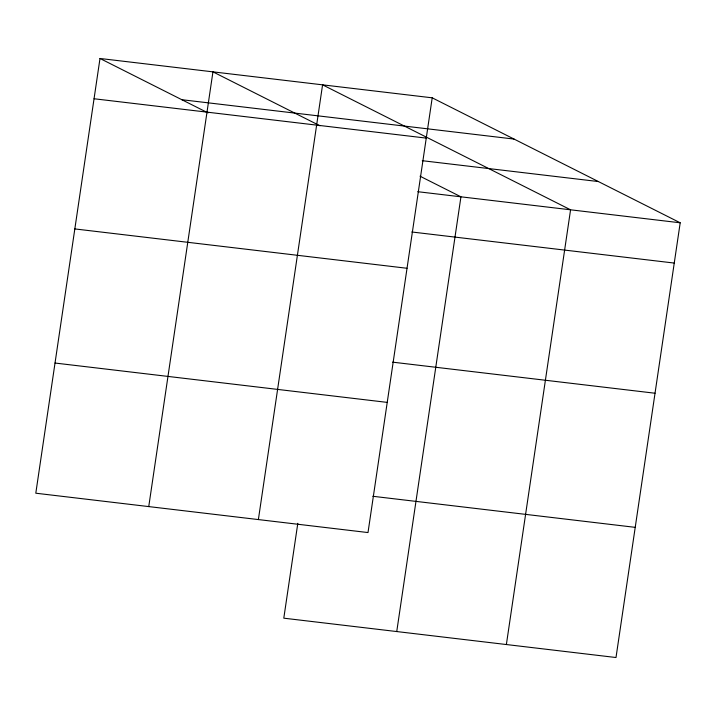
<?xml version="1.0" encoding="UTF-8"?>
<svg xmlns="http://www.w3.org/2000/svg" width="716" height="716" viewBox="0 0 716 716"><rect width="100%" height="100%" fill="white"/><g stroke="black" fill="none" stroke-linecap="round" stroke-linejoin="round"><path stroke-width="1.07" d="M99.998 58.479L35.8 493.208L368.006 532.561L432.204 97.823L99.998 58.479L208.007 112.895M148.749 506.588L212.947 71.851L319.98 125.792M258.378 519.574L322.576 84.837L570.571 209.806L506.373 644.543M297.811 523.307L283.796 618.177L616.002 657.521L680.2 222.792L432.204 97.823M396.745 631.557L460.943 196.819L420.024 176.199M181.837 99.712L514.043 139.065M94.047 98.754L426.253 138.107M422.288 160.697L598.361 181.551M417.759 191.7L680.2 222.792M411.807 231.984L674.248 263.067M74.822 228.923L407.028 268.276M392.592 362.153L655.033 393.236M55.025 363.039L387.231 402.392M372.785 496.269L635.226 527.352"/></g></svg>
